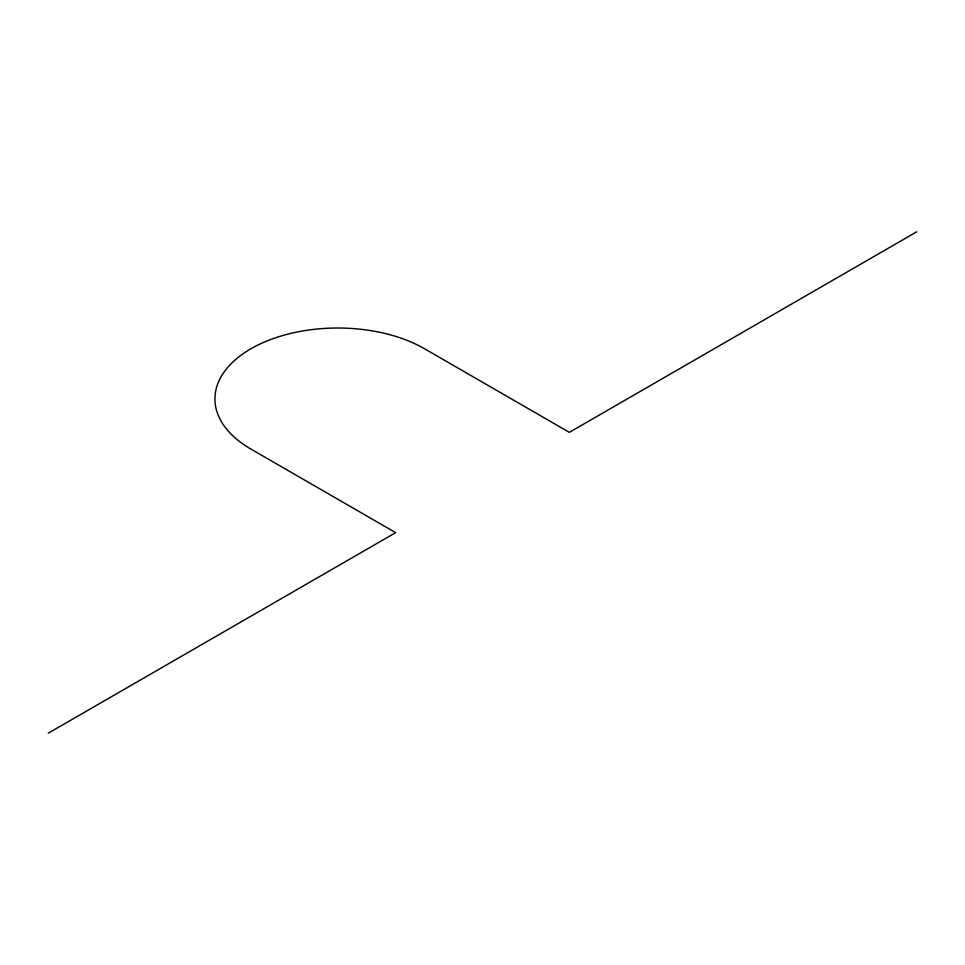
<?xml version="1.0" encoding="UTF-8"?>
<svg xmlns="http://www.w3.org/2000/svg" width="965" height="965" viewBox="0 0 965 965"><rect width="100%" height="100%" fill="white"/><g stroke="black" fill="none" stroke-linecap="round" stroke-linejoin="round"><path stroke-width="1.45" d="M48.25 733.207L395.65 532.644L250.9 449.075A122.82 70.915 0 0 1 250.9 348.787A122.82 70.915 0 0 1 424.6 348.787L569.35 432.356L916.75 231.793"/></g></svg>
